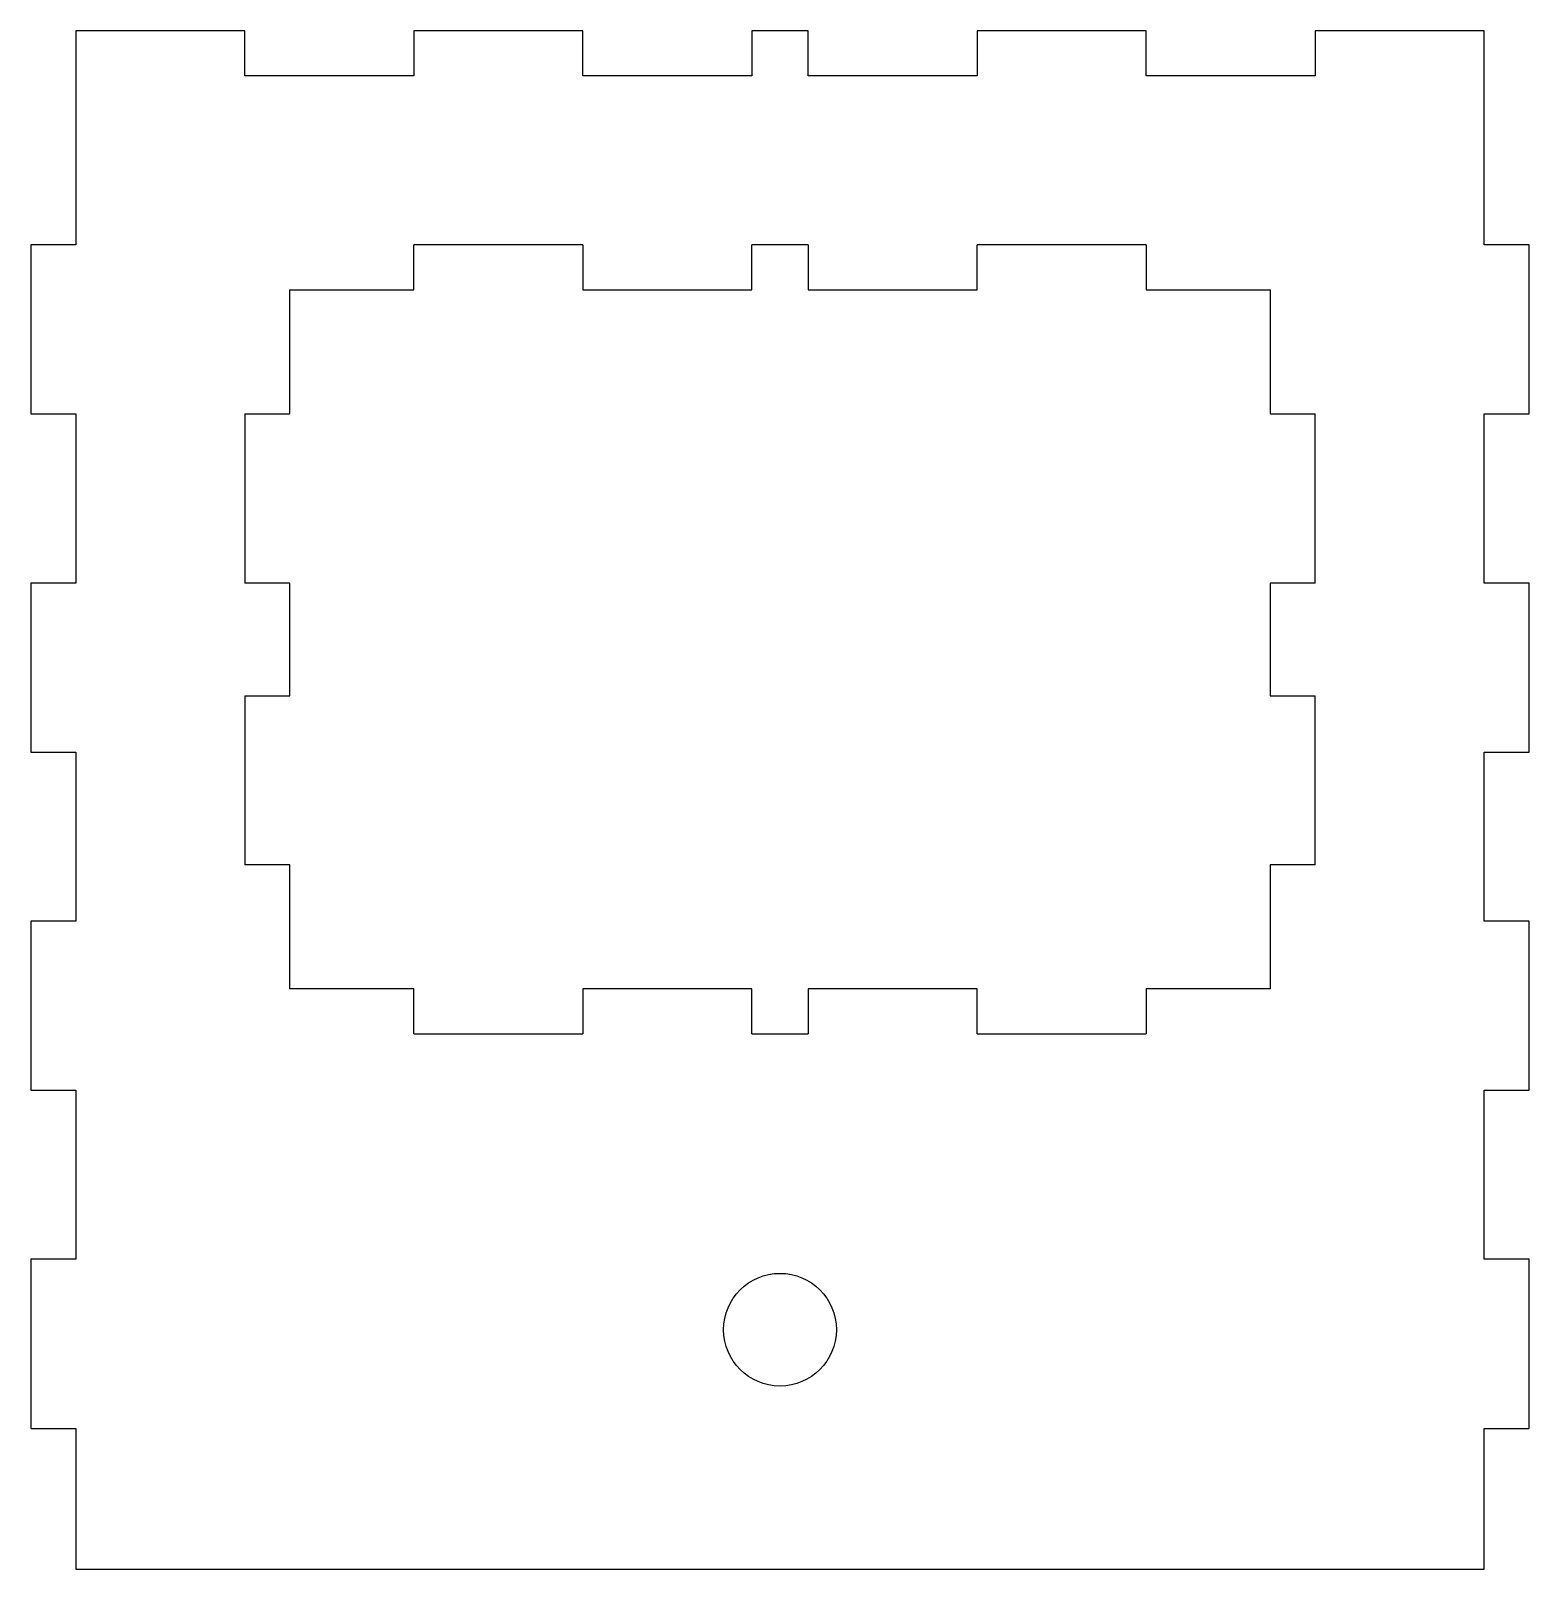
# Model space of a CAD drawing. Header units: millimetres. Extents: x -129 to 4, y 0 to 136.
import ezdxf

# ---------------------------------------------------------------- set-up
doc = ezdxf.new("R2010")
doc.units = ezdxf.units.MM

msp = doc.modelspace()

# ---------------------------------------------------------------- linework, layer by layer
at = {"color": 7, "linetype": 'Continuous', "lineweight": 25}
for p, q in [((-125, 136.5), (-125, 117.5)), ((-110, 136.5), (-125, 136.5)), ((-110, 132.5), (-110, 136.5)), ((-95, 136.5), (-95, 132.5)), ((-80, 136.5), (-95, 136.5)), ((-80, 132.5), (-80, 136.5)), ((-65, 136.5), (-65, 132.5)), ((-60, 136.5), (-65, 136.5)), ((-60, 132.5), (-60, 136.5)), ((-45, 136.5), (-45, 132.5)), ((-30, 136.5), (-45, 136.5)), ((-30, 132.5), (-30, 136.5)), ((-15, 136.5), (-15, 132.5)), ((0, 136.5), (-15, 136.5)), ((0, 117.5), (0, 136.5)), ((-95, 132.5), (-110, 132.5)), ((-65, 132.5), (-80, 132.5)), ((-45, 132.5), (-60, 132.5)), ((-15, 132.5), (-30, 132.5)), ((-129, 117.5), (-129, 102.5)), ((-125, 117.5), (-129, 117.5)), ((-80, 117.5), (-95, 117.5)), ((-95, 113.5), (-95, 117.5)), ((-80, 117.5), (-80, 113.5)), ((-65, 113.5), (-65, 117.5)), ((-60, 117.5), (-65, 117.5)), ((-60, 117.5), (-60, 113.5)), ((-45, 113.5), (-45, 117.5)), ((-30, 117.5), (-45, 117.5)), ((-30, 117.5), (-30, 113.5)), ((4, 117.5), (0, 117.5)), ((4, 102.5), (4, 117.5)), ((-106, 113.5), (-95, 113.5)), ((-106, 102.5), (-106, 113.5)), ((-80, 113.5), (-65, 113.5)), ((-60, 113.5), (-45, 113.5)), ((-30, 113.5), (-19, 113.5)), ((-19, 113.5), (-19, 102.5)), ((-129, 102.5), (-125, 102.5)), ((-125, 102.5), (-125, 87.5)), ((-110, 102.5), (-106, 102.5)), ((-110, 102.5), (-110, 87.5)), ((-19, 102.5), (-15, 102.5)), ((-15, 87.5), (-15, 102.5)), ((0, 102.5), (4, 102.5)), ((0, 87.5), (0, 102.5)), ((-129, 87.5), (-129, 72.5)), ((-125, 87.5), (-129, 87.5)), ((-106, 87.5), (-110, 87.5)), ((-106, 77.5), (-106, 87.5)), ((-19, 87.5), (-19, 77.5)), ((-15, 87.5), (-19, 87.5)), ((4, 87.5), (0, 87.5)), ((4, 72.5), (4, 87.5)), ((-110, 77.5), (-106, 77.5)), ((-110, 77.5), (-110, 62.5)), ((-19, 77.5), (-15, 77.5)), ((-15, 62.5), (-15, 77.5)), ((-129, 72.5), (-125, 72.5)), ((-125, 72.5), (-125, 57.5)), ((0, 72.5), (4, 72.5)), ((0, 57.5), (0, 72.5)), ((-106, 62.5), (-110, 62.5)), ((-106, 51.5), (-106, 62.5)), ((-19, 62.5), (-19, 51.5)), ((-15, 62.5), (-19, 62.5)), ((-129, 57.5), (-129, 42.5)), ((-125, 57.5), (-129, 57.5)), ((4, 57.5), (0, 57.5)), ((4, 42.5), (4, 57.5)), ((-95, 51.5), (-106, 51.5)), ((-95, 47.5), (-95, 51.5)), ((-80, 51.5), (-80, 47.5)), ((-65, 51.5), (-80, 51.5)), ((-65, 47.5), (-65, 51.5)), ((-60, 51.5), (-60, 47.5)), ((-45, 51.5), (-60, 51.5)), ((-45, 47.5), (-45, 51.5)), ((-30, 51.5), (-30, 47.5)), ((-19, 51.5), (-30, 51.5)), ((-95, 47.5), (-80, 47.5)), ((-65, 47.5), (-60, 47.5)), ((-45, 47.5), (-30, 47.5)), ((-129, 42.5), (-125, 42.5)), ((-125, 42.5), (-125, 27.5)), ((0, 42.5), (4, 42.5)), ((0, 27.5), (0, 42.5)), ((-129, 27.5), (-129, 12.5)), ((-125, 27.5), (-129, 27.5)), ((4, 27.5), (0, 27.5)), ((4, 12.5), (4, 27.5)), ((-129, 12.5), (-125, 12.5)), ((-125, 12.5), (-125, 0)), ((0, 12.5), (4, 12.5)), ((0, 0), (0, 12.5)), ((-125, 0), (0, 0))]:
    msp.add_line(p, q, dxfattribs=at)
msp.add_circle((-62.5, 21.25), 5, dxfattribs=at)

doc.saveas('drawing.dxf')
